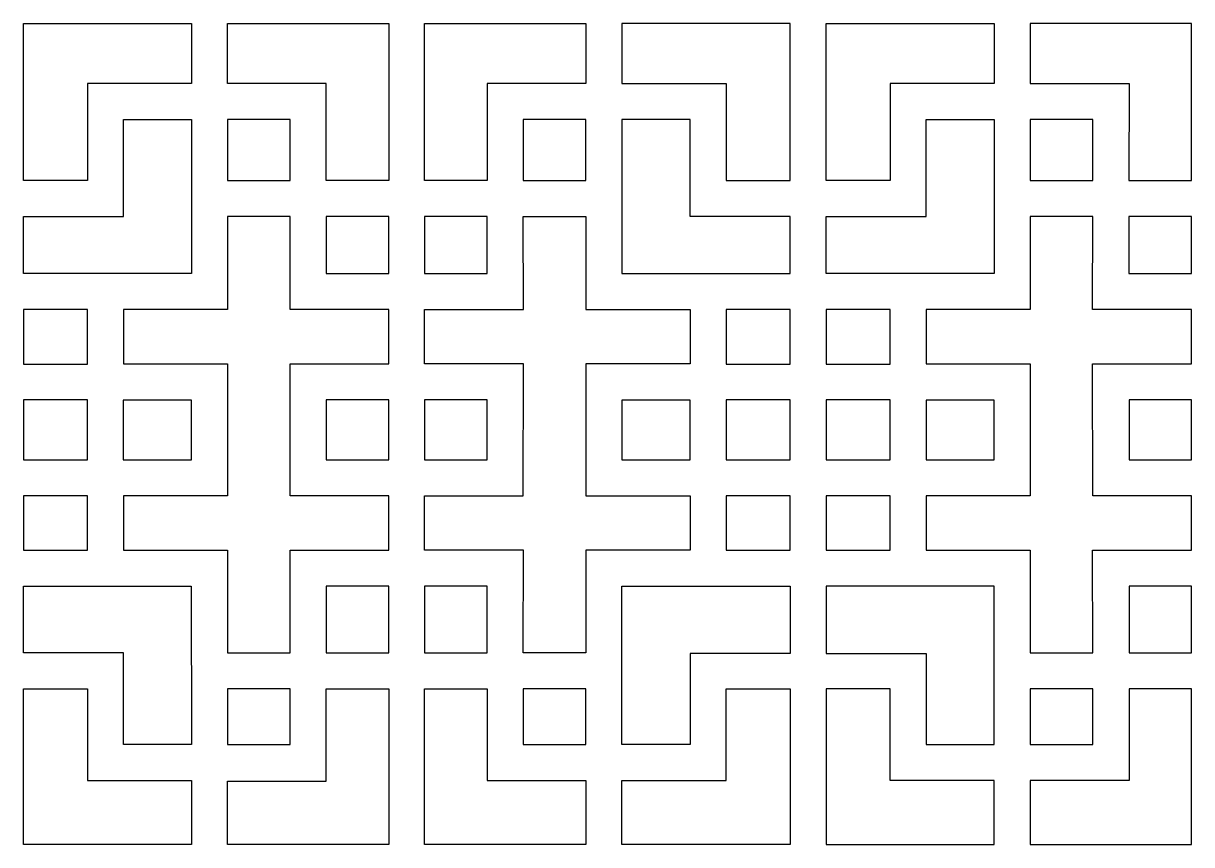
# Model space of a CAD drawing. Header units: centimetres. Extents: x -149 to 149, y -171 to 171.
# Drawn here: x -69.1 to -10.7, y -170.5 to -129.5 of the extents above; entities that cross this region are included whole.
import ezdxf

# ---------------------------------------------------------------- set-up
doc = ezdxf.new("R2010")
doc.units = ezdxf.units.CM
doc.header["$MEASUREMENT"] = 0
doc.layers.add('layer 1', color=7, linetype='Continuous')

msp = doc.modelspace()

# ---------------------------------------------------------------- linework, layer by layer
at = {"layer": 'layer 1', "color": 142}
for points in [[(-58.89966, -137.31926), (-55.76716, -137.31926), (-55.76716, -134.27176), (-58.89966, -134.27176), (-58.89966, -137.31926)], [(-44.12716, -137.31926), (-40.99466, -137.31926), (-40.99466, -134.27176), (-44.12716, -134.27176), (-44.12716, -137.31926)], [(-18.7851, -137.31926), (-15.6526, -137.31926), (-15.6526, -134.27176), (-18.7851, -134.27176), (-18.7851, -137.31926)], [(-53.96716, -141.97676), (-50.83716, -141.97676), (-50.83716, -139.11926), (-53.96716, -139.11926), (-53.96716, -141.97676)], [(-49.05716, -141.97676), (-45.92466, -141.97676), (-45.92466, -139.11926), (-49.05716, -139.11926), (-49.05716, -141.97676)], [(-13.8551, -141.97676), (-10.7226, -141.97676), (-10.7226, -139.11926), (-13.8551, -139.11926), (-13.8551, -141.97676)], [(-69.10415, -146.4984), (-65.90627, -146.4984), (-65.90627, -143.77204), (-69.10415, -143.77204), (-69.10415, -146.4984)], [(-33.98966, -146.49676), (-30.78966, -146.49676), (-30.78966, -143.77428), (-33.98966, -143.77428), (-33.98966, -146.49676)], [(-28.9901, -146.49676), (-25.7901, -146.49676), (-25.7901, -143.77428), (-28.9901, -143.77428), (-28.9901, -146.49676)], [(-69.10466, -151.28926), (-65.90466, -151.28926), (-65.90466, -148.29428), (-69.10466, -148.29428), (-69.10466, -151.28926)], [(-64.10966, -151.28926), (-60.70216, -151.28926), (-60.70216, -148.29928), (-64.10966, -148.29928), (-64.10966, -151.28926)], [(-53.96716, -151.29177), (-50.83466, -151.29177), (-50.83466, -148.29427), (-53.96716, -148.29427), (-53.96716, -151.29177)], [(-49.05716, -151.29177), (-45.92716, -151.29177), (-45.92716, -148.29427), (-49.05716, -148.29427), (-49.05716, -151.29177)], [(-39.19216, -151.28926), (-35.78466, -151.28926), (-35.78466, -148.29928), (-39.19216, -148.29928), (-39.19216, -151.28926)], [(-33.98966, -151.28926), (-30.78966, -151.28926), (-30.78966, -148.29428), (-33.98966, -148.29428), (-33.98966, -151.28926)], [(-28.9901, -151.28926), (-25.7901, -151.28926), (-25.7901, -148.29428), (-28.9901, -148.29428), (-28.9901, -151.28926)], [(-23.9951, -151.28926), (-20.5876, -151.28926), (-20.5876, -148.29928), (-23.9951, -148.29928), (-23.9951, -151.28926)], [(-13.8526, -151.29177), (-10.7226, -151.29177), (-10.7226, -148.29427), (-13.8526, -148.29427), (-13.8526, -151.29177)], [(-69.10466, -155.80426), (-65.90466, -155.80426), (-65.90466, -153.08926), (-69.10466, -153.08926), (-69.10466, -155.80426)], [(-33.98966, -155.80426), (-30.78966, -155.80426), (-30.78966, -153.08926), (-33.98966, -153.08926), (-33.98966, -155.80426)], [(-28.9901, -155.80426), (-25.7901, -155.80426), (-25.7901, -153.08926), (-28.9901, -153.08926), (-28.9901, -155.80426)], [(-53.96716, -160.93677), (-50.83716, -160.93677), (-50.83716, -157.60427), (-53.96716, -157.60427), (-53.96716, -160.93677)], [(-49.05716, -160.93677), (-45.92716, -160.93677), (-45.92716, -157.60427), (-49.05716, -157.60427), (-49.05716, -160.93677)], [(-13.8526, -160.93677), (-10.7226, -160.93677), (-10.7226, -157.60427), (-13.8526, -157.60427), (-13.8526, -160.93677)], [(-58.89966, -165.52926), (-55.76716, -165.52926), (-55.76716, -162.73926), (-58.89966, -162.73926), (-58.89966, -165.52926)], [(-44.12716, -165.52926), (-40.99466, -165.52926), (-40.99466, -162.73926), (-44.12716, -162.73926), (-44.12716, -165.52926)], [(-18.7851, -165.52926), (-15.6526, -165.52926), (-15.6526, -162.73926), (-18.7851, -162.73926), (-18.7851, -165.52926)]]:
    msp.add_lwpolyline(points, close=True, dxfattribs=at)
for points, knots in [([(-69.10466, -137.31676), (-69.10466, -137.31676), (-65.90466, -137.31676), (-65.90466, -137.31676), (-65.90466, -137.31676), (-65.90466, -137.31676), (-65.90715, -132.47176), (-65.90715, -132.47176), (-65.90715, -132.47176), (-65.90715, -132.47176), (-60.70216, -132.47176), (-60.70216, -132.47176), (-60.70216, -132.47176), (-60.70216, -132.47176), (-60.70216, -129.46176), (-60.70216, -129.46176), (-60.70216, -129.46176), (-60.70216, -129.46176), (-69.10466, -129.46176), (-69.10466, -129.46176), (-69.10466, -129.46176), (-69.10466, -129.46176), (-69.10466, -137.31676), (-69.10466, -137.31676)], [0, 0, 0, 0, 0.14285714, 0.14285714, 0.14285714, 0.14285714, 0.28571429, 0.28571429, 0.28571429, 0.28571429, 0.42857143, 0.42857143, 0.42857143, 0.42857143, 0.57142857, 0.57142857, 0.57142857, 0.57142857, 0.71428571, 0.71428571, 0.71428571, 0.71428571, 1, 1, 1, 1]), ([(-53.96716, -132.47176), (-53.96716, -132.47176), (-53.96716, -137.31676), (-53.96716, -137.31676), (-53.96716, -137.31676), (-53.96716, -137.31676), (-50.83716, -137.31676), (-50.83716, -137.31676), (-50.83716, -137.31676), (-50.83716, -137.31676), (-50.83716, -129.46176), (-50.83716, -129.46176), (-50.83716, -129.46176), (-50.83716, -129.46176), (-58.89966, -129.46176), (-58.89966, -129.46176), (-58.89966, -129.46176), (-58.89966, -129.46176), (-58.89966, -132.47176), (-58.89966, -132.47176), (-58.89966, -132.47176), (-58.89966, -132.47176), (-53.96716, -132.47176), (-53.96716, -132.47176)], [0, 0, 0, 0, 0.14285714, 0.14285714, 0.14285714, 0.14285714, 0.28571429, 0.28571429, 0.28571429, 0.28571429, 0.42857143, 0.42857143, 0.42857143, 0.42857143, 0.57142857, 0.57142857, 0.57142857, 0.57142857, 0.71428571, 0.71428571, 0.71428571, 0.71428571, 1, 1, 1, 1]), ([(-49.05716, -129.46176), (-49.05716, -129.46176), (-49.05716, -137.31676), (-49.05716, -137.31676), (-49.05716, -137.31676), (-49.05716, -137.31676), (-45.92465, -137.31676), (-45.92465, -137.31676), (-45.92465, -137.31676), (-45.92465, -137.31676), (-45.92716, -132.47176), (-45.92716, -132.47176), (-45.92716, -132.47176), (-45.92716, -132.47176), (-40.99466, -132.47176), (-40.99466, -132.47176), (-40.99466, -132.47176), (-40.99466, -132.47176), (-40.99466, -129.46176), (-40.99466, -129.46176), (-40.99466, -129.46176), (-40.99466, -129.46176), (-49.05716, -129.46176), (-49.05716, -129.46176)], [0, 0, 0, 0, 0.14285714, 0.14285714, 0.14285714, 0.14285714, 0.28571429, 0.28571429, 0.28571429, 0.28571429, 0.42857143, 0.42857143, 0.42857143, 0.42857143, 0.57142857, 0.57142857, 0.57142857, 0.57142857, 0.71428571, 0.71428571, 0.71428571, 0.71428571, 1, 1, 1, 1]), ([(-30.78966, -129.46176), (-30.78966, -129.46176), (-30.78966, -137.31676), (-30.78966, -137.31676), (-30.78966, -137.31676), (-30.78966, -137.31676), (-33.98966, -137.31676), (-33.98966, -137.31676), (-33.98966, -137.31676), (-33.98966, -137.31676), (-33.98716, -132.47176), (-33.98716, -132.47176), (-33.98716, -132.47176), (-33.98716, -132.47176), (-39.19216, -132.47176), (-39.19216, -132.47176), (-39.19216, -132.47176), (-39.19216, -132.47176), (-39.19216, -129.46176), (-39.19216, -129.46176), (-39.19216, -129.46176), (-39.19216, -129.46176), (-30.78966, -129.46176), (-30.78966, -129.46176)], [0, 0, 0, 0, 0.14285714, 0.14285714, 0.14285714, 0.14285714, 0.28571429, 0.28571429, 0.28571429, 0.28571429, 0.42857143, 0.42857143, 0.42857143, 0.42857143, 0.57142857, 0.57142857, 0.57142857, 0.57142857, 0.71428571, 0.71428571, 0.71428571, 0.71428571, 1, 1, 1, 1]), ([(-28.9901, -129.46176), (-28.9901, -129.46176), (-28.9901, -137.31676), (-28.9901, -137.31676), (-28.9901, -137.31676), (-28.9901, -137.31676), (-25.7901, -137.31676), (-25.7901, -137.31676), (-25.7901, -137.31676), (-25.7901, -137.31676), (-25.7926, -132.47176), (-25.7926, -132.47176), (-25.7926, -132.47176), (-25.7926, -132.47176), (-20.5876, -132.47176), (-20.5876, -132.47176), (-20.5876, -132.47176), (-20.5876, -132.47176), (-20.5876, -129.46176), (-20.5876, -129.46176), (-20.5876, -129.46176), (-20.5876, -129.46176), (-28.9901, -129.46176), (-28.9901, -129.46176)], [0, 0, 0, 0, 0.14285714, 0.14285714, 0.14285714, 0.14285714, 0.28571429, 0.28571429, 0.28571429, 0.28571429, 0.42857143, 0.42857143, 0.42857143, 0.42857143, 0.57142857, 0.57142857, 0.57142857, 0.57142857, 0.71428571, 0.71428571, 0.71428571, 0.71428571, 1, 1, 1, 1]), ([(-10.7226, -129.46176), (-10.7226, -129.46176), (-10.7226, -137.31676), (-10.7226, -137.31676), (-10.7226, -137.31676), (-10.7226, -137.31676), (-13.85511, -137.31676), (-13.85511, -137.31676), (-13.85511, -137.31676), (-13.85511, -137.31676), (-13.8526, -132.47176), (-13.8526, -132.47176), (-13.8526, -132.47176), (-13.8526, -132.47176), (-18.7851, -132.47176), (-18.7851, -132.47176), (-18.7851, -132.47176), (-18.7851, -132.47176), (-18.7851, -129.46176), (-18.7851, -129.46176), (-18.7851, -129.46176), (-18.7851, -129.46176), (-10.7226, -129.46176), (-10.7226, -129.46176)], [0, 0, 0, 0, 0.14285714, 0.14285714, 0.14285714, 0.14285714, 0.28571429, 0.28571429, 0.28571429, 0.28571429, 0.42857143, 0.42857143, 0.42857143, 0.42857143, 0.57142857, 0.57142857, 0.57142857, 0.57142857, 0.71428571, 0.71428571, 0.71428571, 0.71428571, 1, 1, 1, 1]), ([(-64.10466, -139.11926), (-64.10466, -139.11926), (-69.10466, -139.11804), (-69.10466, -139.11804), (-69.10466, -139.11804), (-69.10466, -139.11804), (-69.10466, -141.97426), (-69.10466, -141.97426), (-69.10466, -141.97426), (-69.10466, -141.97426), (-60.70756, -141.97426), (-60.70756, -141.97426), (-60.70756, -141.97426), (-60.70756, -141.97426), (-60.70216, -134.27176), (-60.70216, -134.27176), (-60.70216, -134.27176), (-60.70216, -134.27176), (-64.10466, -134.27176), (-64.10466, -134.27176), (-64.10466, -134.27176), (-64.10466, -134.27176), (-64.10466, -139.11926), (-64.10466, -139.11926)], [0, 0, 0, 0, 0.14285714, 0.14285714, 0.14285714, 0.14285714, 0.28571429, 0.28571429, 0.28571429, 0.28571429, 0.42857143, 0.42857143, 0.42857143, 0.42857143, 0.57142857, 0.57142857, 0.57142857, 0.57142857, 0.71428571, 0.71428571, 0.71428571, 0.71428571, 1, 1, 1, 1]), ([(-35.78966, -139.11926), (-35.78966, -139.11926), (-30.78966, -139.11426), (-30.78966, -139.11426), (-30.78966, -139.11426), (-30.78966, -139.11426), (-30.78966, -141.97426), (-30.78966, -141.97426), (-30.78966, -141.97426), (-30.78966, -141.97426), (-39.19216, -141.97426), (-39.19216, -141.97426), (-39.19216, -141.97426), (-39.19216, -141.97426), (-39.19216, -134.27176), (-39.19216, -134.27176), (-39.19216, -134.27176), (-39.19216, -134.27176), (-35.78966, -134.27176), (-35.78966, -134.27176), (-35.78966, -134.27176), (-35.78966, -134.27176), (-35.78966, -139.11926), (-35.78966, -139.11926)], [0, 0, 0, 0, 0.14285714, 0.14285714, 0.14285714, 0.14285714, 0.28571429, 0.28571429, 0.28571429, 0.28571429, 0.42857143, 0.42857143, 0.42857143, 0.42857143, 0.57142857, 0.57142857, 0.57142857, 0.57142857, 0.71428571, 0.71428571, 0.71428571, 0.71428571, 1, 1, 1, 1]), ([(-23.9901, -139.11926), (-23.9901, -139.11926), (-28.9901, -139.11426), (-28.9901, -139.11426), (-28.9901, -139.11426), (-28.9901, -139.11426), (-28.9901, -141.97426), (-28.9901, -141.97426), (-28.9901, -141.97426), (-28.9901, -141.97426), (-20.5876, -141.97426), (-20.5876, -141.97426), (-20.5876, -141.97426), (-20.5876, -141.97426), (-20.5876, -134.27176), (-20.5876, -134.27176), (-20.5876, -134.27176), (-20.5876, -134.27176), (-23.9901, -134.27176), (-23.9901, -134.27176), (-23.9901, -134.27176), (-23.9901, -134.27176), (-23.9901, -139.11926), (-23.9901, -139.11926)], [0, 0, 0, 0, 0.14285714, 0.14285714, 0.14285714, 0.14285714, 0.28571429, 0.28571429, 0.28571429, 0.28571429, 0.42857143, 0.42857143, 0.42857143, 0.42857143, 0.57142857, 0.57142857, 0.57142857, 0.57142857, 0.71428571, 0.71428571, 0.71428571, 0.71428571, 1, 1, 1, 1]), ([(-58.89965, -153.08926), (-58.89965, -153.08926), (-58.89966, -146.49428), (-58.89966, -146.49428), (-58.89966, -146.49428), (-58.89966, -146.49428), (-64.10466, -146.49427), (-64.10466, -146.49427), (-64.10466, -146.49427), (-64.10466, -146.49427), (-64.10466, -143.77427), (-64.10466, -143.77427), (-64.10466, -143.77427), (-64.10466, -143.77427), (-58.89966, -143.77427), (-58.89966, -143.77427), (-58.89966, -143.77427), (-58.89966, -143.77427), (-58.89966, -139.11426), (-58.89966, -139.11426), (-58.89966, -139.11426), (-58.89966, -139.11426), (-55.77216, -139.11426), (-55.77216, -139.11426), (-55.77216, -139.11426), (-55.77216, -139.11426), (-55.77216, -143.77675), (-55.77216, -143.77675), (-55.77216, -143.77675), (-55.77216, -143.77675), (-50.83716, -143.77427), (-50.83716, -143.77427), (-50.83716, -143.77427), (-50.83716, -143.77427), (-50.83716, -146.49427), (-50.83716, -146.49427), (-50.83716, -146.49427), (-50.83716, -146.49427), (-55.77216, -146.49427), (-55.77216, -146.49427), (-55.77216, -146.49427), (-55.77216, -146.49427), (-55.77216, -153.08925), (-55.77216, -153.08925), (-55.77216, -153.08925), (-55.77216, -153.08925), (-50.83716, -153.08926), (-50.83716, -153.08926), (-50.83716, -153.08926), (-50.83716, -153.08926), (-50.83716, -155.80177), (-50.83716, -155.80177), (-50.83716, -155.80177), (-50.83716, -155.80177), (-55.77216, -155.80176), (-55.77216, -155.80176), (-55.77216, -155.80176), (-55.77216, -155.80176), (-55.77216, -160.93927), (-55.77216, -160.93927), (-55.77216, -160.93927), (-55.77216, -160.93927), (-58.89966, -160.93927), (-58.89966, -160.93927), (-58.89966, -160.93927), (-58.89966, -160.93927), (-58.89966, -155.80177), (-58.89966, -155.80177), (-58.89966, -155.80177), (-58.89966, -155.80177), (-64.10466, -155.80177), (-64.10466, -155.80177), (-64.10466, -155.80177), (-64.10466, -155.80177), (-64.10466, -153.08926), (-64.10466, -153.08926), (-64.10466, -153.08926), (-64.10466, -153.08926), (-58.89965, -153.08926), (-58.89965, -153.08926)], [0, 0, 0, 0, 0.04761905, 0.04761905, 0.04761905, 0.04761905, 0.0952381, 0.0952381, 0.0952381, 0.0952381, 0.14285714, 0.14285714, 0.14285714, 0.14285714, 0.19047619, 0.19047619, 0.19047619, 0.19047619, 0.23809524, 0.23809524, 0.23809524, 0.23809524, 0.28571429, 0.28571429, 0.28571429, 0.28571429, 0.33333333, 0.33333333, 0.33333333, 0.33333333, 0.38095238, 0.38095238, 0.38095238, 0.38095238, 0.42857143, 0.42857143, 0.42857143, 0.42857143, 0.47619048, 0.47619048, 0.47619048, 0.47619048, 0.52380952, 0.52380952, 0.52380952, 0.52380952, 0.57142857, 0.57142857, 0.57142857, 0.57142857, 0.61904762, 0.61904762, 0.61904762, 0.61904762, 0.66666667, 0.66666667, 0.66666667, 0.66666667, 0.71428571, 0.71428571, 0.71428571, 0.71428571, 0.76190476, 0.76190476, 0.76190476, 0.76190476, 0.80952381, 0.80952381, 0.80952381, 0.80952381, 0.85714286, 0.85714286, 0.85714286, 0.85714286, 0.9047619, 0.9047619, 0.9047619, 0.9047619, 1, 1, 1, 1]), ([(-44.10968, -146.49427), (-44.10968, -146.49427), (-44.12216, -153.08927), (-44.12216, -153.08927), (-44.12216, -153.08927), (-44.12216, -153.08927), (-49.05716, -153.08926), (-49.05716, -153.08926), (-49.05716, -153.08926), (-49.05716, -153.08926), (-49.05716, -155.80177), (-49.05716, -155.80177), (-49.05716, -155.80177), (-49.05716, -155.80177), (-44.10969, -155.80177), (-44.10969, -155.80177), (-44.10969, -155.80177), (-44.10969, -155.80177), (-44.12216, -160.93927), (-44.12216, -160.93927), (-44.12216, -160.93927), (-44.12216, -160.93927), (-40.99466, -160.93927), (-40.99466, -160.93927), (-40.99466, -160.93927), (-40.99466, -160.93927), (-40.99466, -155.80177), (-40.99466, -155.80177), (-40.99466, -155.80177), (-40.99466, -155.80177), (-35.78966, -155.80177), (-35.78966, -155.80177), (-35.78966, -155.80177), (-35.78966, -155.80177), (-35.78966, -153.08926), (-35.78966, -153.08926), (-35.78966, -153.08926), (-35.78966, -153.08926), (-40.99466, -153.08927), (-40.99466, -153.08927), (-40.99466, -153.08927), (-40.99466, -153.08927), (-40.99466, -146.49426), (-40.99466, -146.49426), (-40.99466, -146.49426), (-40.99466, -146.49426), (-35.78966, -146.49427), (-35.78966, -146.49427), (-35.78966, -146.49427), (-35.78966, -146.49427), (-35.78966, -143.77427), (-35.78966, -143.77427), (-35.78966, -143.77427), (-35.78966, -143.77427), (-40.99466, -143.77676), (-40.99466, -143.77676), (-40.99466, -143.77676), (-40.99466, -143.77676), (-40.99466, -139.11426), (-40.99466, -139.11426), (-40.99466, -139.11426), (-40.99466, -139.11426), (-44.12216, -139.11426), (-44.12216, -139.11426), (-44.12216, -139.11426), (-44.12216, -139.11426), (-44.10969, -143.77427), (-44.10969, -143.77427), (-44.10969, -143.77427), (-44.10969, -143.77427), (-49.05716, -143.77427), (-49.05716, -143.77427), (-49.05716, -143.77427), (-49.05716, -143.77427), (-49.05716, -146.49427), (-49.05716, -146.49427), (-49.05716, -146.49427), (-49.05716, -146.49427), (-44.10968, -146.49427), (-44.10968, -146.49427)], [0, 0, 0, 0, 0.04761905, 0.04761905, 0.04761905, 0.04761905, 0.0952381, 0.0952381, 0.0952381, 0.0952381, 0.14285714, 0.14285714, 0.14285714, 0.14285714, 0.19047619, 0.19047619, 0.19047619, 0.19047619, 0.23809524, 0.23809524, 0.23809524, 0.23809524, 0.28571429, 0.28571429, 0.28571429, 0.28571429, 0.33333333, 0.33333333, 0.33333333, 0.33333333, 0.38095238, 0.38095238, 0.38095238, 0.38095238, 0.42857143, 0.42857143, 0.42857143, 0.42857143, 0.47619048, 0.47619048, 0.47619048, 0.47619048, 0.52380952, 0.52380952, 0.52380952, 0.52380952, 0.57142857, 0.57142857, 0.57142857, 0.57142857, 0.61904762, 0.61904762, 0.61904762, 0.61904762, 0.66666667, 0.66666667, 0.66666667, 0.66666667, 0.71428571, 0.71428571, 0.71428571, 0.71428571, 0.76190476, 0.76190476, 0.76190476, 0.76190476, 0.80952381, 0.80952381, 0.80952381, 0.80952381, 0.85714286, 0.85714286, 0.85714286, 0.85714286, 0.9047619, 0.9047619, 0.9047619, 0.9047619, 1, 1, 1, 1]), ([(-15.67008, -146.49427), (-15.67008, -146.49427), (-15.6576, -153.08927), (-15.6576, -153.08927), (-15.6576, -153.08927), (-15.6576, -153.08927), (-10.7226, -153.08926), (-10.7226, -153.08926), (-10.7226, -153.08926), (-10.7226, -153.08926), (-10.7226, -155.80177), (-10.7226, -155.80177), (-10.7226, -155.80177), (-10.7226, -155.80177), (-15.67007, -155.80177), (-15.67007, -155.80177), (-15.67007, -155.80177), (-15.67007, -155.80177), (-15.6576, -160.93927), (-15.6576, -160.93927), (-15.6576, -160.93927), (-15.6576, -160.93927), (-18.7851, -160.93927), (-18.7851, -160.93927), (-18.7851, -160.93927), (-18.7851, -160.93927), (-18.7851, -155.80177), (-18.7851, -155.80177), (-18.7851, -155.80177), (-18.7851, -155.80177), (-23.9901, -155.80177), (-23.9901, -155.80177), (-23.9901, -155.80177), (-23.9901, -155.80177), (-23.9901, -153.08926), (-23.9901, -153.08926), (-23.9901, -153.08926), (-23.9901, -153.08926), (-18.7851, -153.08927), (-18.7851, -153.08927), (-18.7851, -153.08927), (-18.7851, -153.08927), (-18.7851, -146.49426), (-18.7851, -146.49426), (-18.7851, -146.49426), (-18.7851, -146.49426), (-23.9901, -146.49427), (-23.9901, -146.49427), (-23.9901, -146.49427), (-23.9901, -146.49427), (-23.9901, -143.77427), (-23.9901, -143.77427), (-23.9901, -143.77427), (-23.9901, -143.77427), (-18.7851, -143.77676), (-18.7851, -143.77676), (-18.7851, -143.77676), (-18.7851, -143.77676), (-18.7851, -139.11426), (-18.7851, -139.11426), (-18.7851, -139.11426), (-18.7851, -139.11426), (-15.6576, -139.11426), (-15.6576, -139.11426), (-15.6576, -139.11426), (-15.6576, -139.11426), (-15.67007, -143.77427), (-15.67007, -143.77427), (-15.67007, -143.77427), (-15.67007, -143.77427), (-10.7226, -143.77427), (-10.7226, -143.77427), (-10.7226, -143.77427), (-10.7226, -143.77427), (-10.7226, -146.49427), (-10.7226, -146.49427), (-10.7226, -146.49427), (-10.7226, -146.49427), (-15.67008, -146.49427), (-15.67008, -146.49427)], [0, 0, 0, 0, 0.04761905, 0.04761905, 0.04761905, 0.04761905, 0.0952381, 0.0952381, 0.0952381, 0.0952381, 0.14285714, 0.14285714, 0.14285714, 0.14285714, 0.19047619, 0.19047619, 0.19047619, 0.19047619, 0.23809524, 0.23809524, 0.23809524, 0.23809524, 0.28571429, 0.28571429, 0.28571429, 0.28571429, 0.33333333, 0.33333333, 0.33333333, 0.33333333, 0.38095238, 0.38095238, 0.38095238, 0.38095238, 0.42857143, 0.42857143, 0.42857143, 0.42857143, 0.47619048, 0.47619048, 0.47619048, 0.47619048, 0.52380952, 0.52380952, 0.52380952, 0.52380952, 0.57142857, 0.57142857, 0.57142857, 0.57142857, 0.61904762, 0.61904762, 0.61904762, 0.61904762, 0.66666667, 0.66666667, 0.66666667, 0.66666667, 0.71428571, 0.71428571, 0.71428571, 0.71428571, 0.76190476, 0.76190476, 0.76190476, 0.76190476, 0.80952381, 0.80952381, 0.80952381, 0.80952381, 0.85714286, 0.85714286, 0.85714286, 0.85714286, 0.9047619, 0.9047619, 0.9047619, 0.9047619, 1, 1, 1, 1]), ([(-60.71827, -157.6042), (-60.71827, -157.6042), (-69.10466, -157.60427), (-69.10466, -157.60427), (-69.10466, -157.60427), (-69.10466, -157.60427), (-69.10466, -160.93927), (-69.10466, -160.93927), (-69.10466, -160.93927), (-69.10466, -160.93927), (-64.10466, -160.93881), (-64.10466, -160.93881), (-64.10466, -160.93881), (-64.10466, -160.93881), (-64.10466, -165.52926), (-64.10466, -165.52926), (-64.10466, -165.52926), (-64.10466, -165.52926), (-60.70216, -165.52926), (-60.70216, -165.52926), (-60.70216, -165.52926), (-60.70216, -165.52926), (-60.71827, -157.6042), (-60.71827, -157.6042)], [0, 0, 0, 0, 0.14285714, 0.14285714, 0.14285714, 0.14285714, 0.28571429, 0.28571429, 0.28571429, 0.28571429, 0.42857143, 0.42857143, 0.42857143, 0.42857143, 0.57142857, 0.57142857, 0.57142857, 0.57142857, 0.71428571, 0.71428571, 0.71428571, 0.71428571, 1, 1, 1, 1]), ([(-39.19216, -157.60427), (-39.19216, -157.60427), (-39.19216, -165.52926), (-39.19216, -165.52926), (-39.19216, -165.52926), (-39.19216, -165.52926), (-35.78813, -165.52926), (-35.78813, -165.52926), (-35.78813, -165.52926), (-35.78813, -165.52926), (-35.78966, -160.97301), (-35.78966, -160.97301), (-35.78966, -160.97301), (-35.78966, -160.97301), (-30.78966, -160.97301), (-30.78966, -160.97301), (-30.78966, -160.97301), (-30.78966, -160.97301), (-30.78966, -157.60427), (-30.78966, -157.60427), (-30.78966, -157.60427), (-30.78966, -157.60427), (-39.19216, -157.60427), (-39.19216, -157.60427)], [0, 0, 0, 0, 0.14285714, 0.14285714, 0.14285714, 0.14285714, 0.28571429, 0.28571429, 0.28571429, 0.28571429, 0.42857143, 0.42857143, 0.42857143, 0.42857143, 0.57142857, 0.57142857, 0.57142857, 0.57142857, 0.71428571, 0.71428571, 0.71428571, 0.71428571, 1, 1, 1, 1]), ([(-20.5876, -157.60427), (-20.5876, -157.60427), (-20.5876, -165.52926), (-20.5876, -165.52926), (-20.5876, -165.52926), (-20.5876, -165.52926), (-23.99163, -165.52926), (-23.99163, -165.52926), (-23.99163, -165.52926), (-23.99163, -165.52926), (-23.9901, -160.97301), (-23.9901, -160.97301), (-23.9901, -160.97301), (-23.9901, -160.97301), (-28.9901, -160.97301), (-28.9901, -160.97301), (-28.9901, -160.97301), (-28.9901, -160.97301), (-28.9901, -157.60427), (-28.9901, -157.60427), (-28.9901, -157.60427), (-28.9901, -157.60427), (-20.5876, -157.60427), (-20.5876, -157.60427)], [0, 0, 0, 0, 0.14285714, 0.14285714, 0.14285714, 0.14285714, 0.28571429, 0.28571429, 0.28571429, 0.28571429, 0.42857143, 0.42857143, 0.42857143, 0.42857143, 0.57142857, 0.57142857, 0.57142857, 0.57142857, 0.71428571, 0.71428571, 0.71428571, 0.71428571, 1, 1, 1, 1]), ([(-65.90717, -167.32926), (-65.90717, -167.32926), (-65.90716, -162.73926), (-65.90716, -162.73926), (-65.90716, -162.73926), (-65.90716, -162.73926), (-69.10466, -162.73926), (-69.10466, -162.73926), (-69.10466, -162.73926), (-69.10466, -162.73926), (-69.10466, -170.52926), (-69.10466, -170.52926), (-69.10466, -170.52926), (-69.10466, -170.52926), (-60.69966, -170.52926), (-60.69966, -170.52926), (-60.69966, -170.52926), (-60.69966, -170.52926), (-60.69966, -167.32926), (-60.69966, -167.32926), (-60.69966, -167.32926), (-60.69966, -167.32926), (-65.90717, -167.32926), (-65.90717, -167.32926)], [0, 0, 0, 0, 0.14285714, 0.14285714, 0.14285714, 0.14285714, 0.28571429, 0.28571429, 0.28571429, 0.28571429, 0.42857143, 0.42857143, 0.42857143, 0.42857143, 0.57142857, 0.57142857, 0.57142857, 0.57142857, 0.71428571, 0.71428571, 0.71428571, 0.71428571, 1, 1, 1, 1]), ([(-53.96716, -167.35484), (-53.96716, -167.35484), (-58.89966, -167.35484), (-58.89966, -167.35484), (-58.89966, -167.35484), (-58.89966, -167.35484), (-58.89966, -170.52926), (-58.89966, -170.52926), (-58.89966, -170.52926), (-58.89966, -170.52926), (-50.84216, -170.52926), (-50.84216, -170.52926), (-50.84216, -170.52926), (-50.84216, -170.52926), (-50.84216, -162.73926), (-50.84216, -162.73926), (-50.84216, -162.73926), (-50.84216, -162.73926), (-53.96716, -162.73926), (-53.96716, -162.73926), (-53.96716, -162.73926), (-53.96716, -162.73926), (-53.96716, -167.35484), (-53.96716, -167.35484)], [0, 0, 0, 0, 0.14285714, 0.14285714, 0.14285714, 0.14285714, 0.28571429, 0.28571429, 0.28571429, 0.28571429, 0.42857143, 0.42857143, 0.42857143, 0.42857143, 0.57142857, 0.57142857, 0.57142857, 0.57142857, 0.71428571, 0.71428571, 0.71428571, 0.71428571, 1, 1, 1, 1]), ([(-40.99466, -170.52926), (-40.99466, -170.52926), (-40.99466, -167.32926), (-40.99466, -167.32926), (-40.99466, -167.32926), (-40.99466, -167.32926), (-45.92716, -167.32927), (-45.92716, -167.32927), (-45.92716, -167.32927), (-45.92716, -167.32927), (-45.92716, -162.73926), (-45.92716, -162.73926), (-45.92716, -162.73926), (-45.92716, -162.73926), (-49.05216, -162.73926), (-49.05216, -162.73926), (-49.05216, -162.73926), (-49.05216, -162.73926), (-49.05216, -170.52926), (-49.05216, -170.52926), (-49.05216, -170.52926), (-49.05216, -170.52926), (-40.99466, -170.52926), (-40.99466, -170.52926)], [0, 0, 0, 0, 0.14285714, 0.14285714, 0.14285714, 0.14285714, 0.28571429, 0.28571429, 0.28571429, 0.28571429, 0.42857143, 0.42857143, 0.42857143, 0.42857143, 0.57142857, 0.57142857, 0.57142857, 0.57142857, 0.71428571, 0.71428571, 0.71428571, 0.71428571, 1, 1, 1, 1]), ([(-30.78966, -170.52926), (-30.78966, -170.52926), (-30.78966, -162.73926), (-30.78966, -162.73926), (-30.78966, -162.73926), (-30.78966, -162.73926), (-33.98716, -162.73926), (-33.98716, -162.73926), (-33.98716, -162.73926), (-33.98716, -162.73926), (-33.98716, -167.32926), (-33.98716, -167.32926), (-33.98716, -167.32926), (-33.98716, -167.32926), (-39.19466, -167.32926), (-39.19466, -167.32926), (-39.19466, -167.32926), (-39.19466, -167.32926), (-39.19466, -170.52926), (-39.19466, -170.52926), (-39.19466, -170.52926), (-39.19466, -170.52926), (-30.78966, -170.52926), (-30.78966, -170.52926)], [0, 0, 0, 0, 0.14285714, 0.14285714, 0.14285714, 0.14285714, 0.28571429, 0.28571429, 0.28571429, 0.28571429, 0.42857143, 0.42857143, 0.42857143, 0.42857143, 0.57142857, 0.57142857, 0.57142857, 0.57142857, 0.71428571, 0.71428571, 0.71428571, 0.71428571, 1, 1, 1, 1]), ([(-28.9901, -170.52926), (-28.9901, -170.52926), (-28.9901, -162.73926), (-28.9901, -162.73926), (-28.9901, -162.73926), (-28.9901, -162.73926), (-25.7926, -162.73926), (-25.7926, -162.73926), (-25.7926, -162.73926), (-25.7926, -162.73926), (-25.7926, -167.32926), (-25.7926, -167.32926), (-25.7926, -167.32926), (-25.7926, -167.32926), (-20.5851, -167.32926), (-20.5851, -167.32926), (-20.5851, -167.32926), (-20.5851, -167.32926), (-20.5851, -170.52926), (-20.5851, -170.52926), (-20.5851, -170.52926), (-20.5851, -170.52926), (-28.9901, -170.52926), (-28.9901, -170.52926)], [0, 0, 0, 0, 0.14285714, 0.14285714, 0.14285714, 0.14285714, 0.28571429, 0.28571429, 0.28571429, 0.28571429, 0.42857143, 0.42857143, 0.42857143, 0.42857143, 0.57142857, 0.57142857, 0.57142857, 0.57142857, 0.71428571, 0.71428571, 0.71428571, 0.71428571, 1, 1, 1, 1]), ([(-18.7851, -170.52926), (-18.7851, -170.52926), (-18.7851, -167.32926), (-18.7851, -167.32926), (-18.7851, -167.32926), (-18.7851, -167.32926), (-13.8526, -167.32927), (-13.8526, -167.32927), (-13.8526, -167.32927), (-13.8526, -167.32927), (-13.8526, -162.73926), (-13.8526, -162.73926), (-13.8526, -162.73926), (-13.8526, -162.73926), (-10.7276, -162.73926), (-10.7276, -162.73926), (-10.7276, -162.73926), (-10.7276, -162.73926), (-10.7276, -170.52926), (-10.7276, -170.52926), (-10.7276, -170.52926), (-10.7276, -170.52926), (-18.7851, -170.52926), (-18.7851, -170.52926)], [0, 0, 0, 0, 0.14285714, 0.14285714, 0.14285714, 0.14285714, 0.28571429, 0.28571429, 0.28571429, 0.28571429, 0.42857143, 0.42857143, 0.42857143, 0.42857143, 0.57142857, 0.57142857, 0.57142857, 0.57142857, 0.71428571, 0.71428571, 0.71428571, 0.71428571, 1, 1, 1, 1])]:
    msp.add_open_spline(points, degree=3, knots=knots, dxfattribs=at)

doc.saveas('drawing.dxf')
